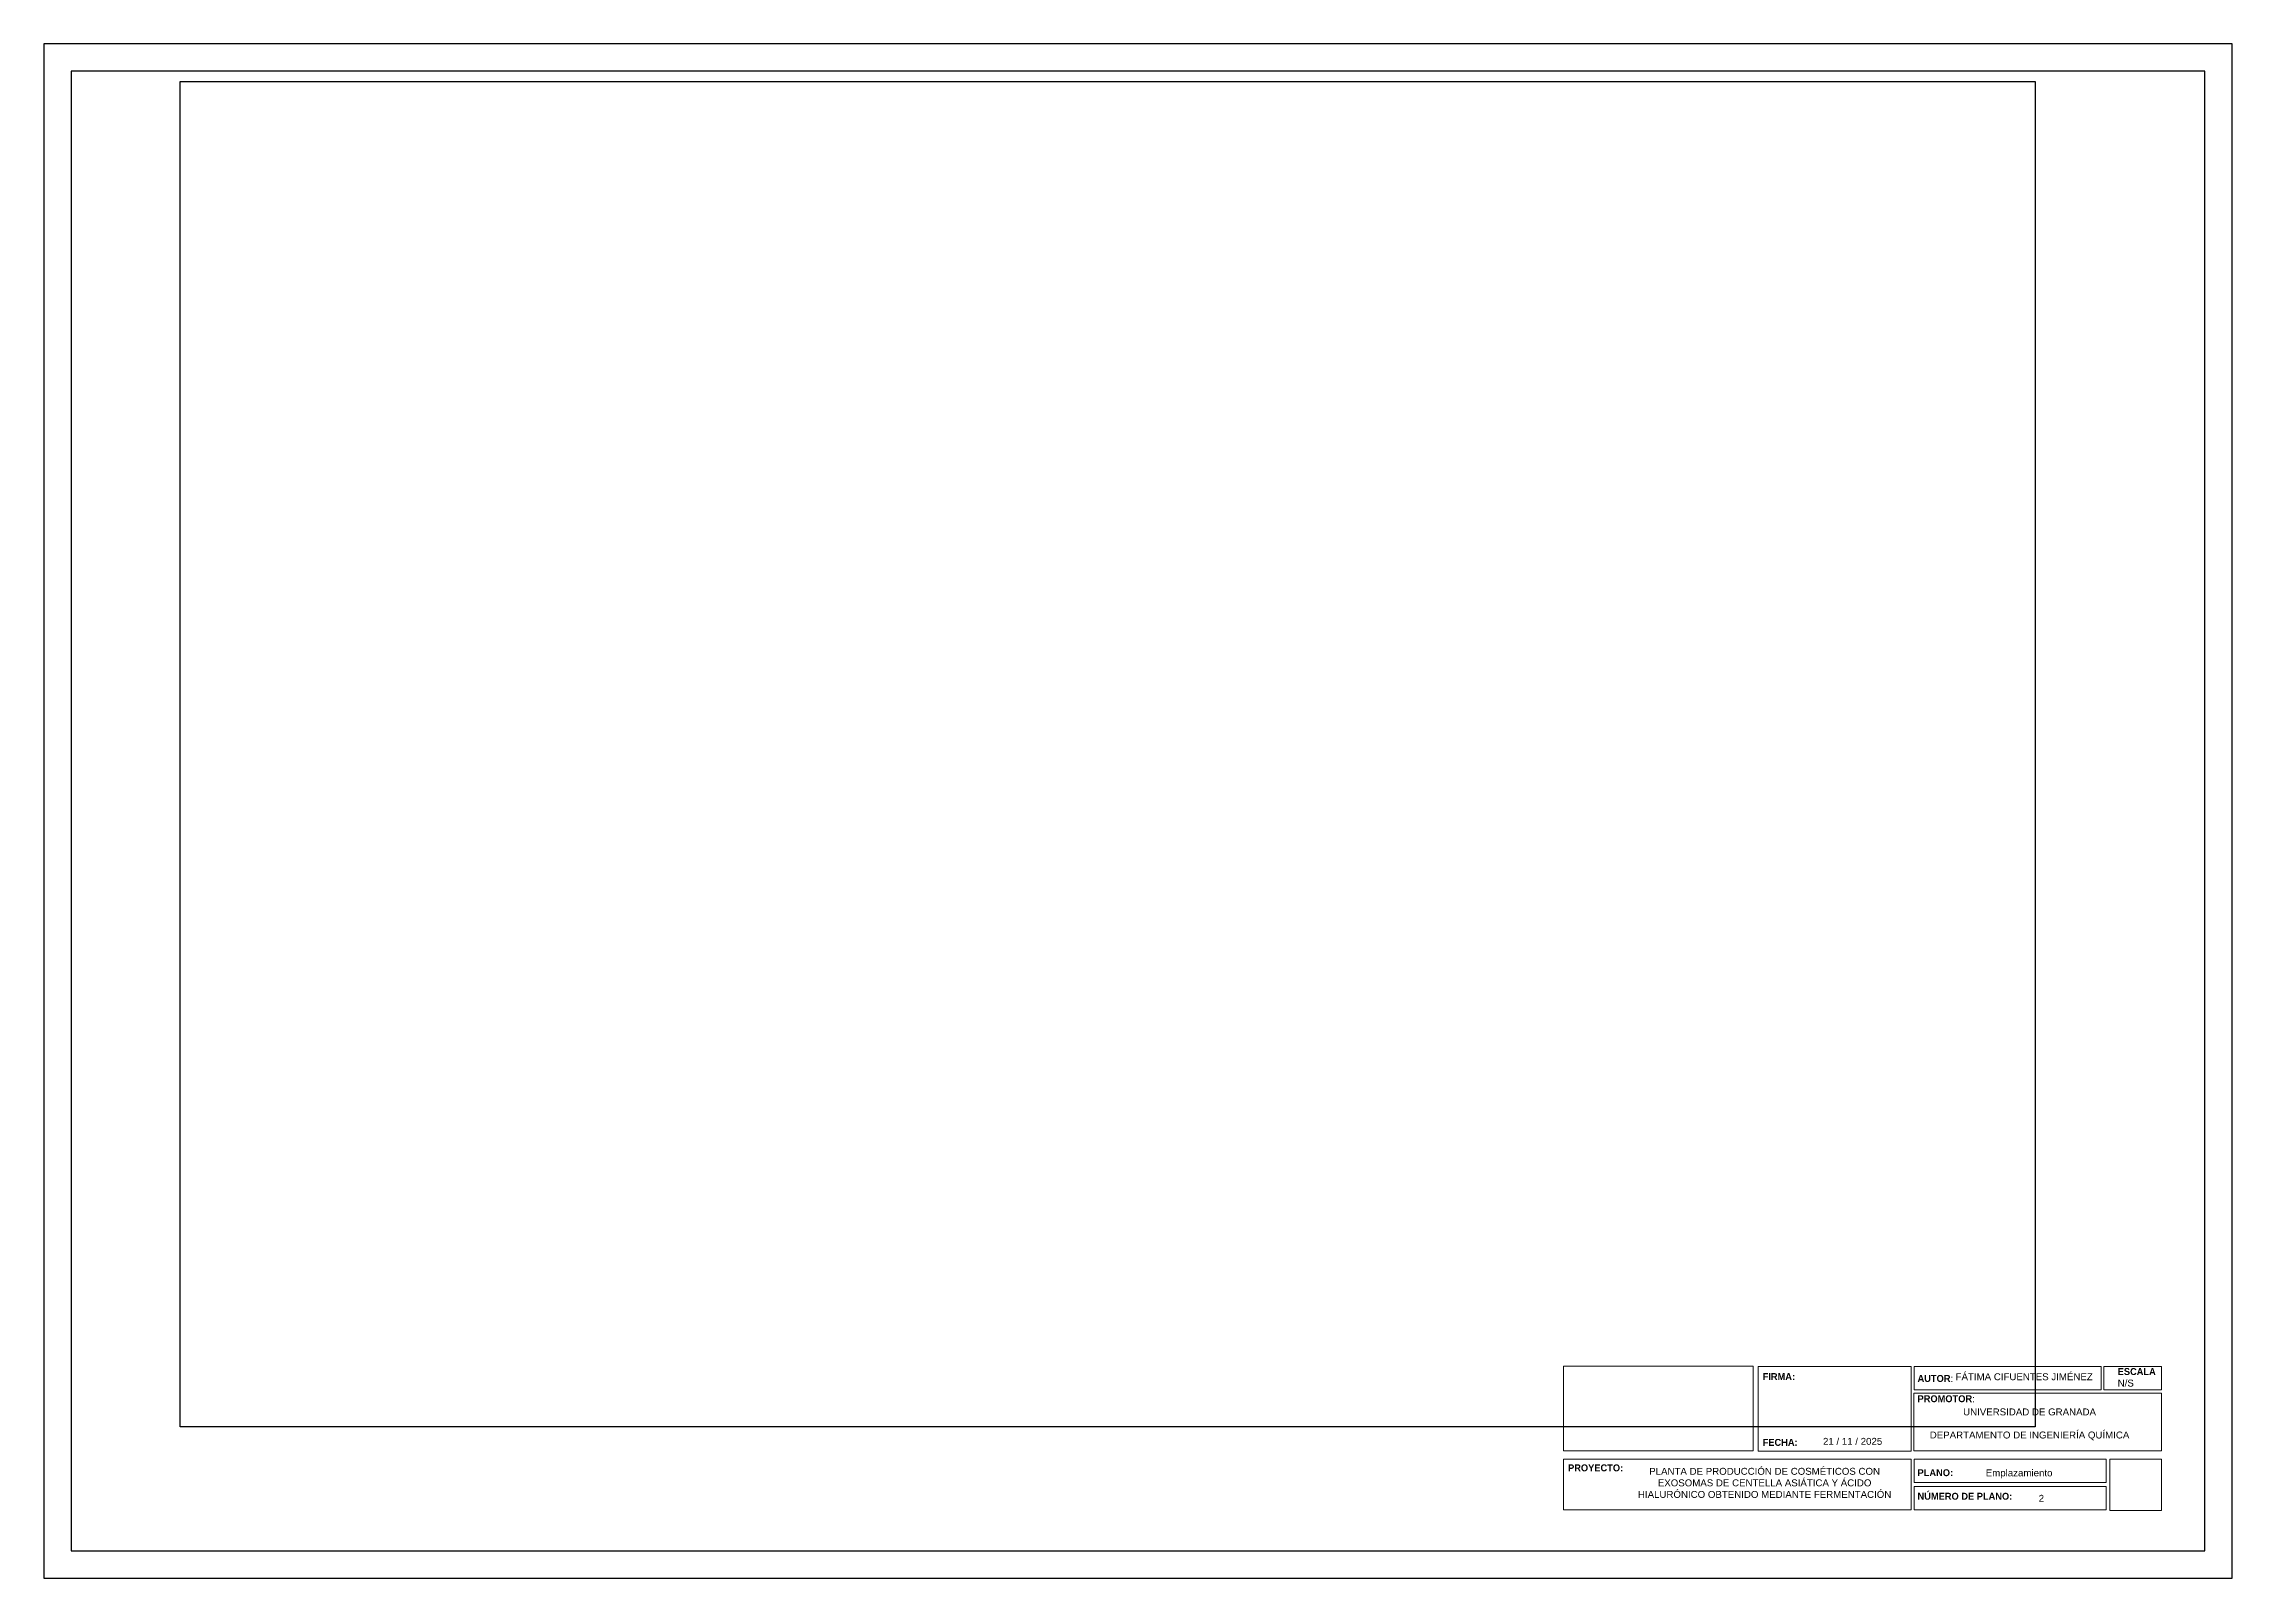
# Paper-space layout 'Localización' of a CAD drawing. Header units: inches, sheet in millimetres. Extents: x 10 to 410, y 10 to 291.
import ezdxf

# ---------------------------------------------------------------- set-up
doc = ezdxf.new("R2010")
doc.units = ezdxf.units.IN
doc.header["$LTSCALE"] = 5
doc.header["$MEASUREMENT"] = 0
doc.layers.add('11. LEYENDA', color=7, linetype='Continuous', lineweight=9)
doc.layers.add('VERDE', color=5, linetype='Continuous', lineweight=9)
doc.styles.get("Standard").update_dxf_attribs({"font": 'arial.ttf'})
picture_1 = doc.add_image_def('image2.jpg', size_in_pixel=(1600, 1161))

# ---------------------------------------------------------------- blocks, each defined once
blk = doc.blocks.new('cajetin2')
at = {"layer": '11. LEYENDA', "ltscale": 0.05}
for points in [[(591.88, -17.94), (580.94, -17.94), (580.94, -13.04), (591.88, -13.04)], [(592.17, -13.06), (601.01, -13.06), (601.01, -17.95), (592.17, -17.95)], [(601.18, -13.06), (611.97, -13.06), (611.97, -14.41), (601.18, -14.41)], [(612.13, -13.06), (615.45, -13.06), (615.45, -14.41), (612.13, -14.41)], [(601.16, -14.6), (615.45, -14.6), (615.45, -17.94), (601.16, -17.94)], [(580.94, -18.42), (601.01, -18.42), (601.01, -21.34), (580.94, -21.34)], [(601.18, -18.42), (612.25, -18.42), (612.25, -19.77), (601.18, -19.77)], [(612.47, -18.42), (615.45, -18.42), (615.45, -21.38), (612.47, -21.38)], [(601.18, -19.99), (612.25, -19.99), (612.25, -21.34), (601.18, -21.34)]]:
    blk.add_lwpolyline(points, close=True, dxfattribs=at)
at = {"layer": '11. LEYENDA', "ltscale": 0.05, "char_height": 0.4, "attachment_point": 1}
for s, width, insert in [('{\\fCascadia Code ExtraLight|b1|i0|c0|p49;FIRMA:}', 2.0222, (592.43, -13.45)), ('{\\fCascadia Code ExtraLight|b1|i0|c0|p49;AUTOR}:', 2.0222, (601.37, -13.56)), ('\\pxqc;FÁTIMA CIFUENTES JIMÉNEZ', 14.3291, (600.36, -13.46)), ('{\\fCascadia Code ExtraLight|b1|i0|c0|p49;ESCALA }\\PN/S', 3.1741, (612.92, -13.16)), ('{\\fCascadia Code ExtraLight|b1|i0|c0|p49;PROMOTOR}:', 2.0222, (601.37, -14.73)), ('\\pxqc;UNIVERSIDAD DE GRANADA\\P\\PDEPARTAMENTO DE INGENIERÍA QUÍMICA', 14.3291, (600.67, -15.49)), ('{\\fCascadia Code ExtraLight|b1|i0|c0|p49;FECHA:}', 2.0222, (592.43, -17.25)), ('\\pxqc;21 / 11 / 2025', 12.3667, (591.44, -17.19)), ('{\\fCascadia Code ExtraLight|b1|i0|c0|p49;PROYECTO:}', 2.2299, (581.2, -18.72)), ('\\pxqc;PLANTA DE PRODUCCIÓN DE COSMÉTICOS CON EXOSOMAS DE CENTELLA ASIÁTICA Y ÁCIDO HIALURÓNICO OBTENIDO MEDIANTE FERMENTACIÓN', 16.2097, (584.44, -18.92)), ('{\\fCascadia Code ExtraLight|b1|i0|c0|p49;PLANO:}', 2.2299, (601.37, -19)), ('\\pxqc;Emplazamiento', 9.0017, (602.73, -19.01)), ('{\\fCascadia Code ExtraLight|b1|i0|c0|p49;NÚMERO DE PLANO:}', 6.3592, (601.37, -20.36)), ('\\pxqc;   2', 12.3667, (602.1, -20.48))]:
    blk.add_mtext_dynamic_manual_height_columns(s, width=width, gutter_width=2, heights=[0], dxfattribs=dict(at, insert=insert))

psp = doc.layouts.new('Localización')

# ---------------------------------------------------------------- linework, layer by layer
for points in [[(10, 10), (410, 10), (410, 290.6), (10, 290.6)], [(15, 15), (405, 15), (405, 285.6), (15, 285.6)]]:
    psp.add_lwpolyline(points, close=True)

# ---------------------------------------------------------------- block references
at = {"layer": 'VERDE', "xscale": 3.167122083941909, "yscale": 3.167122083941909, "zscale": 3.167122083941909}
psp.add_blockref('cajetin2', (-1552.13, 90.11), dxfattribs=at)

# ---------------------------------------------------------------- pictures from other files: only their frames are drawn
at = {"color": 7, "true_color": 0xffffff}
image = psp.add_image(picture_1, insert=(34.93, 37.7), size_in_units=(339.03, 246.01), rotation=0, dxfattribs=at)

doc.saveas('drawing.dxf')
